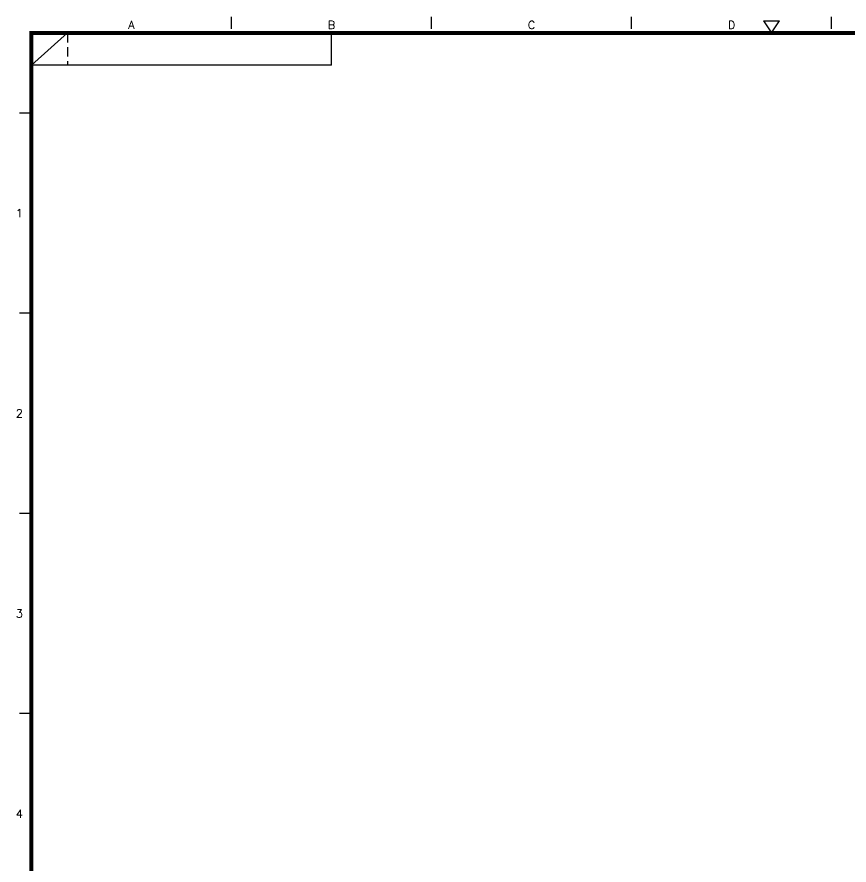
# Model space of a CAD drawing. Extents: x -329 to 5579, y -1951 to 3105.
# Drawn here: x 2659.4 to 2867.3, y -1605.2 to -1393.4 of the extents above; entities that cross this region are included whole.
import ezdxf
from ezdxf.enums import TextEntityAlignment as Align

# ---------------------------------------------------------------- set-up
doc = ezdxf.new("R2010")
doc.units = 0
doc.linetypes.add('HIDDEN', pattern=[3.525, 2.35, -1.175])
doc.layers.get('0').update_dxf_attribs({"linetype": 'CONTINUOUS'})
doc.styles.add('SIM', font='simplex')

msp = doc.modelspace()

# ---------------------------------------------------------------- linework, layer by layer
for p, q in [((2712.98, -1396.39), (2712.98, -1393.39)), ((2762.98, -1396.39), (2762.98, -1393.39)), ((2812.98, -1396.39), (2812.98, -1393.39)), ((2862.98, -1396.39), (2862.98, -1393.39)), ((2845.98, -1394.39), (2849.98, -1394.39)), ((2845.98, -1394.39), (2847.98, -1397.39)), ((2847.98, -1397.39), (2849.98, -1394.39)), ((2662.98, -1405.39), (2671.98, -1397.39)), ((2737.98, -1405.39), (2737.98, -1397.39)), ((2737.98, -1405.39), (2662.98, -1405.39)), ((2662.98, -1417.39), (2659.98, -1417.39)), ((2662.98, -1467.39), (2659.98, -1467.39)), ((2662.98, -1517.39), (2659.98, -1517.39)), ((2662.98, -1567.39), (2659.98, -1567.39))]:
    msp.add_line(p, q)
at = {"linetype": 'HIDDEN'}
msp.add_line((2671.98, -1397.39), (2671.98, -1405.39), dxfattribs=at)
at = {"const_width": 1}
msp.add_lwpolyline([(3462.98, -1397.39), (2662.98, -1397.39), (2662.98, -1947.39), (3462.98, -1947.39)], close=True, dxfattribs=at)

# ---------------------------------------------------------------- texts
at = {"style": 'SIM'}
for s, p in [('A', (2687.98, -1396.39)), ('B', (2737.98, -1396.39)), ('C', (2787.98, -1396.39)), ('D', (2837.98, -1396.39))]:
    msp.add_text(s, height=2, dxfattribs=at).set_placement(p, align=Align.CENTER)
for s, p in [('1', (2659.98, -1442.39)), ('2', (2659.98, -1492.39)), ('3', (2659.98, -1542.39)), ('4', (2659.98, -1592.39))]:
    msp.add_text(s, height=2, dxfattribs=at).set_placement(p, align=Align.MIDDLE)

doc.saveas('drawing.dxf')
